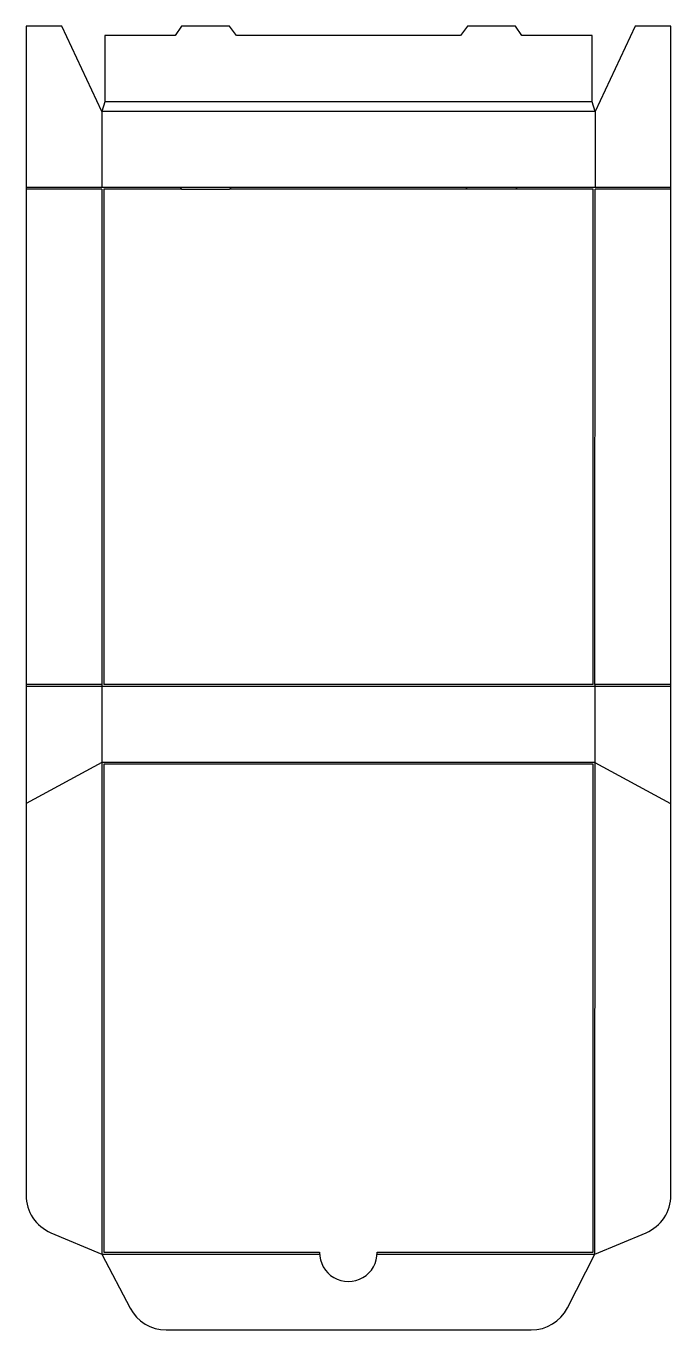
# Model space of a CAD drawing. Extents: x 453 to 572, y 240 to 480.
import ezdxf

# ---------------------------------------------------------------- set-up
doc = ezdxf.new("R2010")
doc.units = 0
doc.layers.add('DEFAULT', color=7, linetype='CONTINUOUS')
doc.layers.add('LAYER_01', color=1, linetype='CONTINUOUS')

msp = doc.modelspace()

# ---------------------------------------------------------------- linework, layer by layer
at = {"layer": 'DEFAULT'}
for p, q in [((466.89, 464.3), (466.89, 450.3)), ((557.89, 464.3), (557.89, 450.3)), ((557.86, 253.55), (567.29, 257.51))]:
    msp.add_line(p, q, dxfattribs=at)
msp.add_lwpolyline([(567.29, 257.51, 0.302053), (571.89, 264.42), (571.89, 480.05), (565.28, 480.05), (557.89, 464.3), (557.36, 466.05), (557.36, 478.3), (544.39, 478.3), (543.2, 480.05), (534.33, 480.05), (533.04, 478.3), (491.74, 478.3), (490.45, 480.05), (481.57, 480.05), (480.39, 478.3), (467.41, 478.3), (467.41, 466.05), (466.89, 464.3), (459.49, 480.05), (452.89, 480.05), (452.89, 264.42, 0.301681), (457.47, 257.51), (466.86, 253.55), (472.08, 243.59, 0.278878), (478.72, 239.58), (546.11, 239.58, 0.281209), (552.78, 243.65), (557.86, 253.55)], format="xyb", dxfattribs=at)
for points in [[(481.34, 450.3), (481.57, 449.95), (490.45, 449.95), (490.71, 450.3)], [(543.44, 450.3), (543.2, 449.95), (534.33, 449.95), (534.07, 450.3)], [(466.87, 358.6), (466.87, 344.24), (452.89, 336.67)], [(557.85, 358.6), (557.85, 344.24), (571.83, 336.67)]]:
    msp.add_lwpolyline(points, dxfattribs=at)
msp.add_arc((512.36, 253.8), 5.3, 178.9189, 1.0811, dxfattribs=at)
at = {"layer": 'LAYER_01'}
for p, q in [((557.89, 464.3), (466.89, 464.3)), ((557.36, 466.05), (467.41, 466.05)), ((571.89, 450.3), (452.89, 450.3)), ((466.88, 449.95), (452.89, 449.95)), ((466.88, 449.95), (466.87, 358.6)), ((467.23, 449.95), (467.22, 358.6)), ((481.57, 449.95), (467.23, 449.95)), ((534.33, 449.95), (490.45, 449.95)), ((557.53, 449.95), (543.2, 449.95)), ((557.52, 358.6), (557.53, 449.95)), ((557.87, 358.6), (557.88, 449.95)), ((571.89, 449.95), (557.88, 449.95)), ((466.87, 358.6), (452.89, 358.6)), ((557.52, 358.6), (467.22, 358.6)), ((571.89, 358.6), (557.87, 358.6)), ((571.89, 358.25), (452.89, 358.25))]:
    msp.add_line(p, q, dxfattribs=at)
for points in [[(466.87, 344.24), (466.86, 253.55), (507.07, 253.55)], [(517.65, 253.55), (557.86, 253.55), (557.89, 344.25), (466.87, 344.24)], [(517.66, 253.9), (557.51, 253.9), (557.52, 343.9), (467.22, 343.9), (467.21, 253.9), (507.06, 253.9)]]:
    msp.add_lwpolyline(points, dxfattribs=at)

doc.saveas('drawing.dxf')
